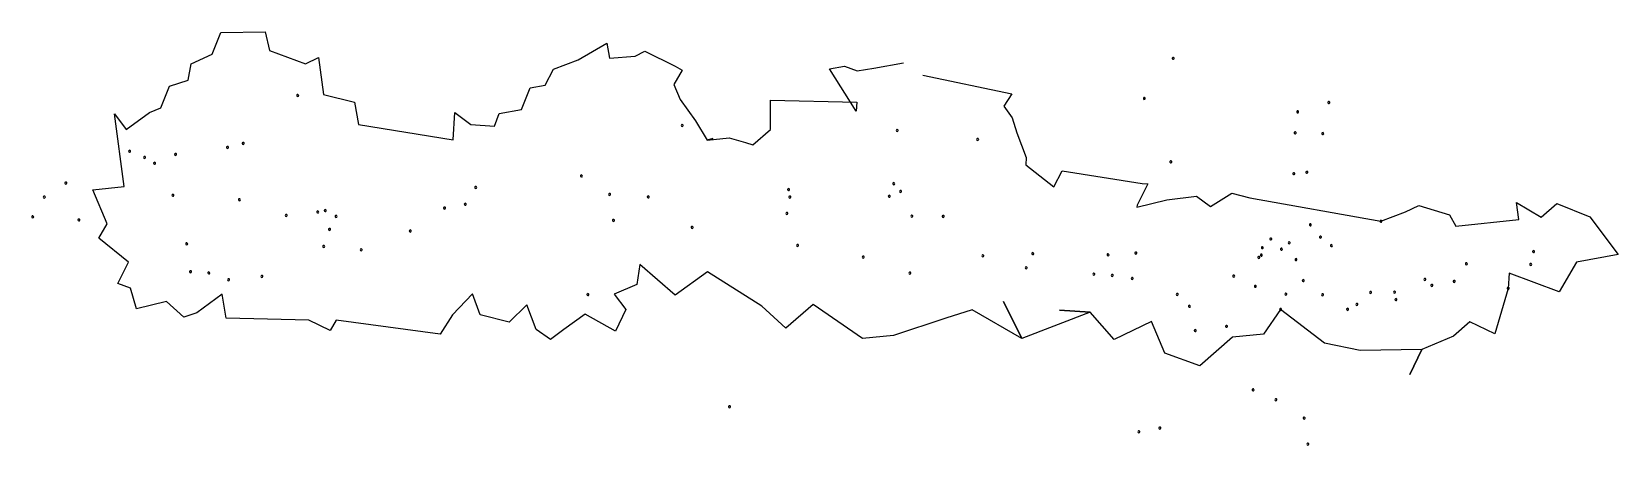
# Model space of a CAD drawing. Extents: x 1216.03 to 1219.97, y 671.82 to 672.84.
import ezdxf

# ---------------------------------------------------------------- set-up
doc = ezdxf.new("R2010")
doc.units = 0
doc.header["$LTSCALE"] = 0.05
doc.header["$MEASUREMENT"] = 0
doc.layers.get('0').update_dxf_attribs({"linetype": 'CONTINUOUS'})

msp = doc.modelspace()

# ---------------------------------------------------------------- linework, layer by layer
for p, q in [((1216.4773, 672.788), (1216.4991, 672.8415)), ((1216.4991, 672.8415), (1216.609, 672.8434)), ((1216.609, 672.8434), (1216.6196, 672.7969)), ((1216.4254, 672.764), (1216.4773, 672.788)), ((1216.6196, 672.7969), (1216.7089, 672.7636)), ((1217.3865, 672.7739), (1217.4578, 672.8149)), ((1217.4578, 672.8149), (1217.4645, 672.7779)), ((1217.5288, 672.7828), (1217.5525, 672.7949)), ((1217.5525, 672.7949), (1217.6278, 672.758)), ((1216.4181, 672.7234), (1216.4254, 672.764)), ((1216.7089, 672.7636), (1216.742, 672.7797)), ((1216.742, 672.7797), (1216.7542, 672.6875)), ((1217.3045, 672.7107), (1217.3255, 672.7505)), ((1217.3255, 672.7505), (1217.3865, 672.7739)), ((1217.4645, 672.7779), (1217.5288, 672.7828)), ((1217.6454, 672.7477), (1217.6248, 672.7125)), ((1217.6278, 672.758), (1217.6454, 672.7477)), ((1218.0115, 672.751), (1218.0485, 672.7577)), ((1218.0778, 672.6461), (1218.0115, 672.751)), ((1218.0485, 672.7577), (1218.0798, 672.7465)), ((1218.0798, 672.7465), (1218.1214, 672.7529)), ((1218.1214, 672.7529), (1218.1954, 672.7663)), ((1216.3496, 672.6547), (1216.3714, 672.7081)), ((1216.3714, 672.7081), (1216.4181, 672.7234)), ((1217.2675, 672.704), (1217.3045, 672.7107)), ((1217.6248, 672.7125), (1217.6406, 672.6749)), ((1218.2437, 672.7357), (1218.4648, 672.6892)), ((1216.7542, 672.6875), (1216.8307, 672.6688)), ((1216.8307, 672.6688), (1216.8408, 672.6132)), ((1217.2457, 672.6506), (1217.2675, 672.704)), ((1217.6406, 672.6749), (1217.6783, 672.6221)), ((1217.8644, 672.6007), (1217.8646, 672.6738)), ((1217.8646, 672.6738), (1218.0793, 672.6688)), ((1218.0793, 672.6688), (1218.0778, 672.6461)), ((1218.4648, 672.6892), (1218.4445, 672.6585)), ((1216.2343, 672.6395), (1216.2637, 672.6009)), ((1216.259, 672.4595), (1216.2343, 672.6395)), ((1216.2637, 672.6009), (1216.3214, 672.6429)), ((1216.3214, 672.6429), (1216.3496, 672.6547)), ((1217.0761, 672.5749), (1217.0806, 672.6432)), ((1217.0806, 672.6432), (1217.1198, 672.6131)), ((1217.179, 672.6093), (1217.1902, 672.6405)), ((1217.1902, 672.6405), (1217.2457, 672.6506)), ((1218.4445, 672.6585), (1218.4654, 672.6297)), ((1218.4654, 672.6297), (1218.4767, 672.5924)), ((1216.8408, 672.6132), (1217.0761, 672.5749)), ((1217.1198, 672.6131), (1217.179, 672.6093)), ((1217.6783, 672.6221), (1217.7072, 672.5745)), ((1217.8207, 672.5624), (1217.8644, 672.6007)), ((1218.4767, 672.5924), (1218.5001, 672.5314)), ((1217.7072, 672.5745), (1217.7624, 672.58)), ((1217.7211, 672.5781), (1217.7072, 672.5745)), ((1217.7072, 672.5745), (1217.7211, 672.5781)), ((1217.7624, 672.58), (1217.8028, 672.5682)), ((1217.8028, 672.5682), (1217.8207, 672.5624)), ((1218.5001, 672.5314), (1218.4989, 672.5132)), ((1218.4989, 672.5132), (1218.5685, 672.4583)), ((1218.5685, 672.4583), (1218.5894, 672.4981)), ((1218.5894, 672.4981), (1218.7885, 672.4667)), ((1216.1807, 672.451), (1216.259, 672.4595)), ((1216.2163, 672.3663), (1216.1807, 672.451)), ((1218.8022, 672.4658), (1218.7758, 672.4127)), ((1218.7885, 672.4667), (1218.8022, 672.4658)), ((1218.8499, 672.4261), (1218.9237, 672.4349)), ((1218.9237, 672.4349), (1218.9586, 672.4098)), ((1218.9586, 672.4098), (1219.0111, 672.4429)), ((1219.0111, 672.4429), (1219.056, 672.4308)), ((1218.7755, 672.4081), (1218.8499, 672.4261)), ((1218.7758, 672.4127), (1218.7755, 672.4081)), ((1219.056, 672.4308), (1219.3815, 672.3728)), ((1219.3815, 672.3728), (1219.4425, 672.3962)), ((1219.4425, 672.3962), (1219.4755, 672.4123)), ((1219.4755, 672.4123), (1219.5518, 672.389)), ((1219.7184, 672.4192), (1219.78, 672.3831)), ((1219.7248, 672.3776), (1219.7184, 672.4192)), ((1219.78, 672.3831), (1219.8189, 672.4171)), ((1219.8189, 672.4171), (1219.901, 672.3842)), ((1216.1957, 672.3311), (1216.2163, 672.3663)), ((1219.5518, 672.389), (1219.5682, 672.3605)), ((1219.5682, 672.3605), (1219.7248, 672.3776)), ((1219.901, 672.3842), (1219.9715, 672.2902)), ((1216.2695, 672.2714), (1216.1957, 672.3311)), ((1219.9715, 672.2902), (1219.8681, 672.2714)), ((1216.2431, 672.2183), (1216.2695, 672.2714)), ((1217.5405, 672.2654), (1217.5326, 672.2157)), ((1217.6278, 672.1892), (1217.5405, 672.2654)), ((1217.7083, 672.2477), (1217.6278, 672.1892)), ((1217.8431, 672.1622), (1217.7083, 672.2477)), ((1219.7003, 672.2442), (1219.6978, 672.2061)), ((1219.8249, 672.1977), (1219.7003, 672.2442)), ((1219.8681, 672.2714), (1219.8249, 672.1977)), ((1216.2744, 672.2071), (1216.2431, 672.2183)), ((1216.2893, 672.1558), (1216.2744, 672.2071)), ((1217.5326, 672.2157), (1217.4762, 672.1919)), ((1219.6978, 672.2061), (1219.6648, 672.0933)), ((1216.3637, 672.1738), (1216.2893, 672.1558)), ((1216.4068, 672.1344), (1216.3637, 672.1738)), ((1216.5021, 672.1921), (1216.4396, 672.1459)), ((1216.5118, 672.132), (1216.5021, 672.1921)), ((1217.1241, 672.1923), (1217.0749, 672.1406)), ((1217.1435, 672.1407), (1217.1241, 672.1923)), ((1217.2595, 672.1651), (1217.2155, 672.1222)), ((1217.2829, 672.1041), (1217.2595, 672.1651)), ((1217.4762, 672.1919), (1217.5057, 672.1534)), ((1217.9033, 672.1072), (1217.8431, 672.1622)), ((1217.9711, 672.1666), (1217.9033, 672.1072)), ((1218.0932, 672.0819), (1217.9711, 672.1666)), ((1218.4441, 672.1737), (1218.4891, 672.0814)), ((1218.4891, 672.0814), (1218.4441, 672.1737)), ((1216.4396, 672.1459), (1216.4068, 672.1344)), ((1216.7173, 672.1276), (1216.5118, 672.132)), ((1216.7705, 672.1013), (1216.7173, 672.1276)), ((1216.7859, 672.1277), (1216.7705, 672.1013)), ((1217.0443, 672.0924), (1216.7859, 672.1277)), ((1217.0749, 672.1406), (1217.0443, 672.0924)), ((1217.2155, 672.1222), (1217.1435, 672.1407)), ((1217.4043, 672.1418), (1217.3515, 672.1041)), ((1217.4793, 672.1003), (1217.4043, 672.1418)), ((1217.5057, 672.1534), (1217.4793, 672.1003)), ((1218.3009, 672.1321), (1218.1704, 672.0896)), ((1218.3661, 672.1533), (1218.3009, 672.1321)), ((1218.4891, 672.0814), (1218.3661, 672.1533)), ((1218.6594, 672.1468), (1218.4891, 672.0814)), ((1218.5831, 672.1518), (1218.6594, 672.1468)), ((1218.6594, 672.1468), (1218.5831, 672.1518)), ((1218.7188, 672.079), (1218.6594, 672.1468)), ((1218.8112, 672.124), (1218.7188, 672.079)), ((1218.8443, 672.0452), (1218.8112, 672.124)), ((1219.1324, 672.1539), (1219.0901, 672.0929)), ((1219.2418, 672.0701), (1219.1324, 672.1539)), ((1219.6029, 672.1229), (1219.5622, 672.0873)), ((1219.6648, 672.0933), (1219.6029, 672.1229)), ((1217.3178, 672.0789), (1217.2829, 672.1041)), ((1217.3515, 672.1041), (1217.3178, 672.0789)), ((1218.1704, 672.0896), (1218.0932, 672.0819)), ((1219.013, 672.0852), (1218.9316, 672.014)), ((1219.0901, 672.0929), (1219.013, 672.0852)), ((1219.5622, 672.0873), (1219.4834, 672.0542)), ((1218.9316, 672.014), (1218.8443, 672.0452)), ((1219.33, 672.0516), (1219.2418, 672.0701)), ((1219.4834, 672.0542), (1219.33, 672.0516)), ((1219.4538, 671.9923), (1219.4834, 672.0542)), ((1219.4834, 672.0542), (1219.4538, 671.9923))]:
    msp.add_line(p, q)
for centre, start, end in [((1218.8655, 672.7773), 69.0288, 249.0288), ((1218.8655, 672.7773), 249.0288, 69.0288), ((1216.6899, 672.685), 356.2322, 176.2322), ((1216.6899, 672.685), 176.2322, 356.2322), ((1218.7937, 672.6779), 69.0288, 249.0288), ((1218.7937, 672.6779), 249.0288, 69.0288), ((1219.2521, 672.6678), 69.0288, 249.0288), ((1219.2521, 672.6678), 249.0288, 69.0288), ((1219.1748, 672.6446), 69.0288, 249.0288), ((1219.1748, 672.6446), 249.0288, 69.0288), ((1217.6455, 672.6105), 356.2322, 176.2322), ((1217.6455, 672.6105), 176.2322, 356.2322), ((1218.1798, 672.5982), 356.2322, 176.2322), ((1218.1798, 672.5982), 176.2322, 356.2322), ((1219.1684, 672.5924), 69.0288, 249.0288), ((1219.1684, 672.5924), 249.0288, 69.0288), ((1219.2371, 672.5905), 69.0288, 249.0288), ((1219.2371, 672.5905), 249.0288, 69.0288), ((1216.5154, 672.5561), 356.2322, 176.2322), ((1216.5154, 672.5561), 176.2322, 356.2322), ((1216.5543, 672.5663), 356.2322, 176.2322), ((1216.5543, 672.5663), 176.2322, 356.2322), ((1218.3796, 672.5759), 356.2322, 176.2322), ((1218.3796, 672.5759), 176.2322, 356.2322), ((1216.2721, 672.5466), 356.2322, 176.2322), ((1216.2721, 672.5466), 176.2322, 356.2322), ((1216.3094, 672.5313), 356.2322, 176.2322), ((1216.3094, 672.5313), 176.2322, 356.2322), ((1216.334, 672.5169), 356.2322, 176.2322), ((1216.334, 672.5169), 176.2322, 356.2322), ((1216.3865, 672.539), 356.2322, 176.2322), ((1216.3865, 672.539), 176.2322, 356.2322), ((1218.8598, 672.5204), 69.0288, 249.0288), ((1218.8598, 672.5204), 249.0288, 69.0288), ((1217.3949, 672.4853), 356.2322, 176.2322), ((1217.3949, 672.4853), 176.2322, 356.2322), ((1219.1654, 672.4911), 69.0288, 249.0288), ((1219.1654, 672.4911), 249.0288, 69.0288), ((1219.1977, 672.4945), 69.0288, 249.0288), ((1219.1977, 672.4945), 249.0288, 69.0288), ((1216.0603, 672.4328), 356.2322, 176.2322), ((1216.0603, 672.4328), 176.2322, 356.2322), ((1216.1136, 672.4676), 356.2322, 176.2322), ((1216.1136, 672.4676), 176.2322, 356.2322), ((1216.3798, 672.4373), 356.2322, 176.2322), ((1216.3798, 672.4373), 176.2322, 356.2322), ((1217.1323, 672.4569), 356.2322, 176.2322), ((1217.1323, 672.4569), 176.2322, 356.2322), ((1217.465, 672.4395), 176.2322, 356.2322), ((1217.465, 672.4395), 356.2322, 176.2322), ((1217.5607, 672.4332), 356.2322, 176.2322), ((1217.5607, 672.4332), 176.2322, 356.2322), ((1217.9094, 672.4514), 176.2322, 356.2322), ((1217.9094, 672.4514), 356.2322, 176.2322), ((1217.9128, 672.4329), 356.2322, 176.2322), ((1217.9128, 672.4329), 176.2322, 356.2322), ((1218.1599, 672.4349), 356.2322, 176.2322), ((1218.1599, 672.4349), 176.2322, 356.2322), ((1218.1711, 672.4662), 356.2322, 176.2322), ((1218.1711, 672.4662), 176.2322, 356.2322), ((1218.1881, 672.4468), 356.2322, 176.2322), ((1218.1881, 672.4468), 176.2322, 356.2322), ((1216.5451, 672.4264), 356.2322, 176.2322), ((1216.5451, 672.4264), 176.2322, 356.2322), ((1216.7396, 672.3959), 356.2322, 176.2322), ((1216.7396, 672.3959), 176.2322, 356.2322), ((1216.7581, 672.3992), 356.2322, 176.2322), ((1216.7581, 672.3992), 176.2322, 356.2322), ((1217.0546, 672.4057), 356.2322, 176.2322), ((1217.0546, 672.4057), 176.2322, 356.2322), ((1217.1063, 672.415), 356.2322, 176.2322), ((1217.1063, 672.415), 176.2322, 356.2322), ((1217.9056, 672.3922), 356.2322, 176.2322), ((1216.0315, 672.3837), 356.2322, 176.2322), ((1216.0315, 672.3837), 176.2322, 356.2322), ((1216.1459, 672.3761), 356.2322, 176.2322), ((1216.1459, 672.3761), 176.2322, 356.2322), ((1216.6613, 672.3873), 356.2322, 176.2322), ((1216.6613, 672.3873), 176.2322, 356.2322), ((1216.7688, 672.3528), 356.2322, 176.2322), ((1216.7851, 672.3851), 356.2322, 176.2322), ((1216.7851, 672.3851), 176.2322, 356.2322), ((1217.4745, 672.3749), 356.2322, 176.2322), ((1217.4745, 672.3749), 176.2322, 356.2322), ((1217.67, 672.3575), 356.2322, 176.2322), ((1217.67, 672.3575), 176.2322, 356.2322), ((1217.9056, 672.3922), 176.2322, 356.2322), ((1218.2161, 672.3855), 356.2322, 176.2322), ((1218.2161, 672.3855), 176.2322, 356.2322), ((1218.2938, 672.385), 356.2322, 176.2322), ((1218.2938, 672.385), 176.2322, 356.2322), ((1219.2064, 672.3641), 69.0288, 249.0288), ((1219.2064, 672.3641), 249.0288, 69.0288), ((1219.3815, 672.3728), 356.2322, 176.2322), ((1219.3815, 672.3728), 176.2322, 356.2322), ((1216.4142, 672.3167), 356.2322, 176.2322), ((1216.4142, 672.3167), 176.2322, 356.2322), ((1216.7688, 672.3528), 176.2322, 356.2322), ((1216.9697, 672.3487), 356.2322, 176.2322), ((1216.9697, 672.3487), 176.2322, 356.2322), ((1217.9323, 672.3128), 356.2322, 176.2322), ((1219.1083, 672.3289), 69.0288, 249.0288), ((1219.1083, 672.3289), 249.0288, 69.0288), ((1219.1538, 672.3192), 176.2322, 356.2322), ((1219.1538, 672.3192), 356.2322, 176.2322), ((1219.2315, 672.3336), 69.0288, 249.0288), ((1219.2315, 672.3336), 249.0288, 69.0288), ((1219.2586, 672.3123), 356.2322, 176.2322), ((1216.7546, 672.3105), 356.2322, 176.2322), ((1216.7546, 672.3105), 176.2322, 356.2322), ((1216.8477, 672.3019), 356.2322, 176.2322), ((1216.8477, 672.3019), 176.2322, 356.2322), ((1217.9323, 672.3128), 176.2322, 356.2322), ((1218.0951, 672.2838), 356.2322, 176.2322), ((1218.0951, 672.2838), 176.2322, 356.2322), ((1218.3925, 672.287), 176.2322, 356.2322), ((1218.3925, 672.287), 356.2322, 176.2322), ((1218.5164, 672.2926), 356.2322, 176.2322), ((1218.5164, 672.2926), 176.2322, 356.2322), ((1218.7037, 672.2894), 356.2322, 176.2322), ((1218.7037, 672.2894), 176.2322, 356.2322), ((1218.7726, 672.294), 356.2322, 176.2322), ((1218.7726, 672.294), 176.2322, 356.2322), ((1219.0783, 672.283), 356.2322, 176.2322), ((1219.0783, 672.283), 176.2322, 356.2322), ((1219.0846, 672.2886), 69.0288, 249.0288), ((1219.0846, 672.2886), 249.0288, 69.0288), ((1219.0869, 672.3073), 69.0288, 249.0288), ((1219.0869, 672.3073), 249.0288, 69.0288), ((1219.1344, 672.3037), 69.0288, 249.0288), ((1219.1344, 672.3037), 249.0288, 69.0288), ((1219.1706, 672.2777), 69.0288, 249.0288), ((1219.1706, 672.2777), 249.0288, 69.0288), ((1219.2586, 672.3123), 176.2322, 356.2322), ((1219.7607, 672.2975), 356.2322, 176.2322), ((1219.7607, 672.2975), 176.2322, 356.2322), ((1216.4234, 672.2476), 356.2322, 176.2322), ((1216.4234, 672.2476), 176.2322, 356.2322), ((1216.4689, 672.2446), 356.2322, 176.2322), ((1216.4689, 672.2446), 176.2322, 356.2322), ((1216.601, 672.2359), 356.2322, 176.2322), ((1216.601, 672.2359), 176.2322, 356.2322), ((1218.2114, 672.2441), 356.2322, 176.2322), ((1218.2114, 672.2441), 176.2322, 356.2322), ((1218.5003, 672.2571), 356.2322, 176.2322), ((1218.5003, 672.2571), 176.2322, 356.2322), ((1218.6685, 672.2414), 356.2322, 176.2322), ((1218.6685, 672.2414), 176.2322, 356.2322), ((1218.7141, 672.2384), 356.2322, 176.2322), ((1218.7141, 672.2384), 176.2322, 356.2322), ((1219.0158, 672.2368), 356.2322, 176.2322), ((1219.0158, 672.2368), 176.2322, 356.2322), ((1219.5941, 672.2673), 356.2322, 176.2322), ((1219.5941, 672.2673), 176.2322, 356.2322), ((1219.754, 672.2659), 356.2322, 176.2322), ((1219.754, 672.2659), 176.2322, 356.2322), ((1216.5181, 672.2276), 356.2322, 176.2322), ((1216.5181, 672.2276), 176.2322, 356.2322), ((1218.7638, 672.2306), 176.2322, 356.2322), ((1218.7638, 672.2306), 356.2322, 176.2322), ((1219.0696, 672.2113), 69.0288, 249.0288), ((1219.0696, 672.2113), 249.0288, 69.0288), ((1219.1888, 672.2254), 356.2322, 176.2322), ((1219.1888, 672.2254), 176.2322, 356.2322), ((1219.3561, 672.1961), 356.2322, 176.2322), ((1219.3561, 672.1961), 176.2322, 356.2322), ((1219.4156, 672.1968), 356.2322, 176.2322), ((1219.4156, 672.1968), 176.2322, 356.2322), ((1219.4909, 672.2284), 356.2322, 176.2322), ((1219.4909, 672.2284), 176.2322, 356.2322), ((1219.5082, 672.2136), 356.2322, 176.2322), ((1219.5082, 672.2136), 176.2322, 356.2322), ((1219.5637, 672.2236), 356.2322, 176.2322), ((1219.5637, 672.2236), 176.2322, 356.2322), ((1219.6978, 672.2061), 356.2322, 176.2322), ((1219.6978, 672.2061), 176.2322, 356.2322), ((1217.4108, 672.1907), 356.2322, 176.2322), ((1217.4108, 672.1907), 176.2322, 356.2322), ((1218.8756, 672.1912), 356.2322, 176.2322), ((1218.8756, 672.1912), 176.2322, 356.2322), ((1218.9057, 672.1618), 356.2322, 176.2322), ((1218.9057, 672.1618), 176.2322, 356.2322), ((1219.1324, 672.1539), 356.2322, 176.2322), ((1219.1455, 672.1917), 356.2322, 176.2322), ((1219.1455, 672.1917), 176.2322, 356.2322), ((1219.2368, 672.1903), 356.2322, 176.2322), ((1219.2368, 672.1903), 176.2322, 356.2322), ((1219.2985, 672.1542), 356.2322, 176.2322), ((1219.3221, 672.1664), 176.2322, 356.2322), ((1219.3221, 672.1664), 356.2322, 176.2322), ((1219.419, 672.1783), 356.2322, 176.2322), ((1219.419, 672.1783), 176.2322, 356.2322), ((1219.1324, 672.1539), 176.2322, 356.2322), ((1219.2985, 672.1542), 176.2322, 356.2322), ((1218.92, 672.1014), 356.2322, 176.2322), ((1218.92, 672.1014), 176.2322, 356.2322), ((1218.9979, 672.1119), 69.0288, 249.0288), ((1218.9979, 672.1119), 249.0288, 69.0288), ((1219.064, 671.9544), 69.0288, 249.0288), ((1219.064, 671.9544), 249.0288, 69.0288), ((1219.1208, 671.9297), 356.2322, 176.2322), ((1219.1208, 671.9297), 176.2322, 356.2322), ((1217.7628, 671.9122), 356.2322, 176.2322), ((1217.7628, 671.9122), 176.2322, 356.2322), ((1219.1909, 671.8839), 176.2322, 356.2322), ((1219.1909, 671.8839), 356.2322, 176.2322), ((1218.7805, 671.85), 356.2322, 176.2322), ((1218.7805, 671.85), 176.2322, 356.2322), ((1218.8322, 671.8594), 356.2322, 176.2322), ((1218.8322, 671.8594), 176.2322, 356.2322), ((1219.2004, 671.8193), 356.2322, 176.2322), ((1219.2004, 671.8193), 176.2322, 356.2322)]:
    msp.add_arc(centre, 0.0025, start, end)

doc.saveas('drawing.dxf')
